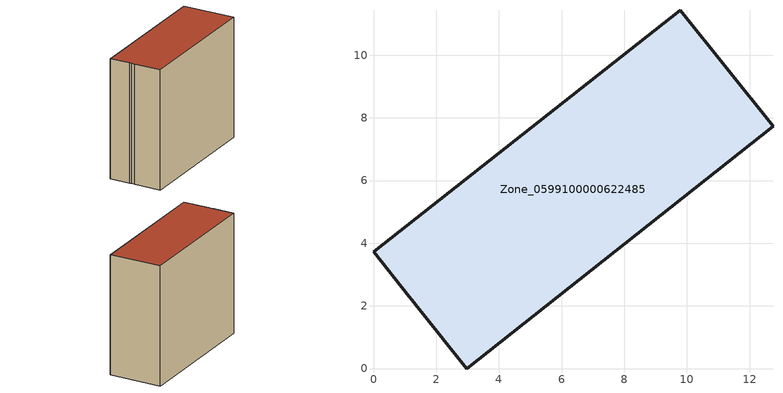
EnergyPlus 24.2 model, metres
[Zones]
Zone_0599100000622485
 floor ground (C_G): 1.46,1.9 1.23,2.19 1.14,2.3 0,3.73 9.79,11.43 12.75,7.74 2.97,0 z0
 wall outside (C_F): 2.97,0 12.75,7.74 9.79,11.43 0,3.73 1.14,2.3 1.23,2.19 1.46,1.9 2.97,0 z0:10.93
 roof outside (C_R): 1.23,2.19 1.46,1.9 2.97,0 12.75,7.74 9.79,11.43 0,3.73 1.14,2.3 z10.93
[BUILDING]
Pand.0599100000622485: North Axis=0; Terrain=City; Loads Convergence Tolerance Value=0.04; Temperature Convergence Tolerance Value=0.4; Solar Distribution=FullExterior; Maximum Number of Warmup Days=25; Minimum Number of Warmup Days=1
[Site:Location]
Rotterdam.The.Hague.AP_ZH_NLD Design_Conditions: Latitude=51.96; Longitude=4.45; Time Zone=1; Elevation=-4.5
[SITE:GROUNDTEMPERATURE:BUILDINGSURFACE]
18, 18, 18, 18, 18, 18, 18, 18, 18, 18, 18, 18
[MATERIAL] Thermal Absorptance=0.9; Solar Absorptance=0.7; Visible Absorptance=0.7
Name | Roughness | Thickness | Conductivity | Density | Specific Heat
G.TI.1946 | MediumSmooth | 0.15 | 1 | 540 | 1210
F.TI.1946 | Rough | 0.3 | 0.857143 | 1920 | 840
R.TI.1946 | MediumRough | 0.2 | 0.1 | 1500 | 1000
[CONSTRUCTION]
C_G: G.TI.1946
C_F: F.TI.1946
C_R: R.TI.1946
[ZONE]
Zone_0599100000622485: Type=1; Multiplier=1; Ceiling Height=Autocalculate; Volume=Autocalculate; Floor Area=autocalculate; Part of Total Floor Area=Yes
[ZONEINFILTRATION:DESIGNFLOWRATE]
Infil_Zone_0599100000622485: Zone or ZoneList or Space or SpaceList=Zone_0599100000622485; Schedule=AlwaysOn; Design Flow Rate Calculation Method=Flow/Area; Flow Rate per Floor Area=0.003; Constant Term Coefficient=1; Temperature Term Coefficient=0; Velocity Term Coefficient=0; Velocity Squared Term Coefficient=0
[HVACTEMPLATE:ZONE:IDEALLOADSAIRSYSTEM]
Zone_0599100000622485: Maximum Heating Supply Air Temperature=50; Minimum Cooling Supply Air Temperature=13; Maximum Heating Supply Air Humidity Ratio=0.0156; Minimum Cooling Supply Air Humidity Ratio=0.0077; Heating Limit=NoLimit; Cooling Limit=NoLimit; Dehumidification Control Type=ConstantSensibleHeatRatio; Cooling Sensible Heat Ratio=0.7; Dehumidification Setpoint=60; Humidification Control Type=None; Humidification Setpoint=30; Outdoor Air Method=None; Outdoor Air Flow Rate per Person=0.00944; Outdoor Air Flow Rate per Zone Floor Area=0; Outdoor Air Flow Rate per Zone=0; Demand Controlled Ventilation Type=None; Outdoor Air Economizer Type=NoEconomizer; Heat Recovery Type=None; Sensible Heat Recovery Effectiveness=0.7; Latent Heat Recovery Effectiveness=0.65
[ZONECONTROL:THERMOSTAT]
ThermostatControl_Zone_0599100000622485: Zone or ZoneList=Zone_0599100000622485; Control Type Schedule=DualSetpointControlType; Control 1=Thermostat_Zone_0599100000622485; Temperature Difference Between Cutout And Setpoint=0
[THERMOSTATSETPOINT:DUALSETPOINT]
Thermostat_Zone_0599100000622485: Heating Setpoint Temperature Schedule=HeatingSetpoint_Zone_0599100000622485; Cooling Setpoint Temperature Schedule=CoolingSetpoint_Zone_0599100000622485
[SCHEDULE:COMPACT]
HeatingSetpoint_Zone_0599100000622485: Through: 12/31, For: AllDays, Until: 24:00, 21
CoolingSetpoint_Zone_0599100000622485: Through: 12/31, For: AllDays, Until: 24:00, 24
DualSetpointControlType: Through: 12/31, For: AllDays, Until: 24:00, 4
AlwaysOn: Through: 12/31, For: AllDays, Until: 24:00, 1
